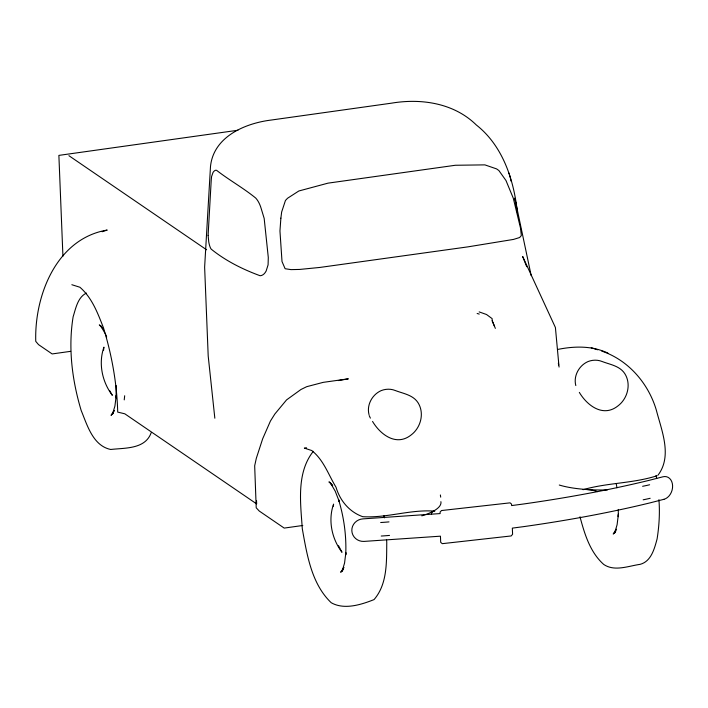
<?xml version="1.0" encoding="UTF-8"?>
<svg xmlns="http://www.w3.org/2000/svg" width="708" height="708" viewBox="0 0 708 708"><rect width="100%" height="100%" fill="white"/><g stroke="black" fill="none" stroke-linecap="round" stroke-linejoin="round"><path stroke-width="1.06" d="M116.183 385.55L116.077 397.984L116.245 395.453L114.908 406.1L112.439 414.339L114.218 410.498L111.05 415.348L113.546 412.552M618.314 509.433L618.252 516.681L618.42 514.158L617.084 524.805L614.615 533.044L616.394 529.195L613.225 534.044L615.73 531.257M345.831 553.249L345.725 554.939C346.557 536.195 344.017 517.371 338.512 499.45L339.282 501.591L335.22 491.193L330.645 483.281L332.654 485.6L328.946 481.874L330.503 482.856M124.236 399.878L124.679 395.745M103.545 350.363L103.943 347.15C98.208 363.239 102.129 381.869 112.342 395.321L109.59 390.542M333.326 506.247L333.592 504.105C327.857 520.194 331.778 538.823 341.991 552.275L338.53 545.709M345.893 552.408L344.557 563.055L342.088 571.294L343.867 567.453L340.698 572.303L343.194 569.506M151.158 432.783C145.184 449.35 124.989 447.837 110.696 449.474C92.925 445.774 87.164 424.986 81.163 410.428C72.127 380.258 68.021 348.062 73.128 316.786C75.729 308.52 77.756 297.13 86.438 293.085M657.953 475.245C672.476 456.12 661.732 430.96 656.405 410.392C648.59 383.568 628.465 360.098 601.72 351.097M313.299 451.332C296.192 472.917 300.59 503.22 302.307 528.832C306.971 554.638 311.405 583.773 331.22 602.729C344.185 610.101 361.08 604.738 374.045 599.596C387.577 583.95 386.524 561.594 386.763 542.169L386.577 540.054M102.164 231.737L107.2 230.056C56.569 238.587 34.373 295.413 35.754 341.371L38.533 344.628L52.153 353.938L70.65 351.336M656.953 475.776C633.014 483.502 607.252 482.679 583.073 489.688M663.927 499.308L650.342 502.795A508.043 138.326 -2.3 0 1 523.23 526.69L512.344 528.124L512.592 534.266L511.185 535.947L442.261 543.664L440.695 542.319L440.447 536.177L363.983 541.408A11.726 11.275 -9.6 0 1 351.832 530.717A11.726 11.275 -9.6 0 1 363.08 518.867L440.128 513.583L440.075 512.132L441.491 510.539L510.07 502.848L511.548 504.114L511.61 505.574L522.327 504.158A508.043 138.326 -2.3 0 0 649.44 480.263L663.024 476.776A11.726 8.868 -73.2 0 1 672.6 485.697A11.726 8.868 -73.2 0 1 663.927 499.308M338.353 380.577L348.327 378.833L323.22 382.355L306.706 386.683L300.971 389.489L286.572 399.887L274.854 414.012L270.438 421.03L262.659 438.81L256.305 458.35L254.676 465.802L256.216 507.795L259.234 511.026L284.2 528.088L302.803 525.478M237.932 130.254L58.879 155.388L62.932 256.207M557.709 349.442C574.471 346.044 592.162 345.654 607.96 353.115M306.555 447.801L304.378 448.111L311.768 450.545C323.698 459.97 328.397 474.723 336.017 487.219C339.982 500.6 349.318 511.955 362.717 516.69C386.984 518.221 410.578 509.194 434.8 511.158M479.157 311.901L486.529 314.511L492.122 318.627L492.21 320.804L494.405 326.087M477.139 313.476L479.245 314.087M71.844 284.722L79.907 287.244C92.058 297.758 97.739 313.193 103.448 327.769C111.855 355.097 116.935 383.497 117.714 412.109L124.794 413.799L256.659 503.919L256.526 500.715M591.242 347.716L597.623 349.787M101.633 326.397L99.297 324.919L102.952 328.671L100.996 326.326L105.058 333.362M68.906 155.689L206.577 249.782M579.33 392.4C587.304 405.746 603.234 417.685 617.96 405.905C627.615 398.648 631.447 384.152 624.81 373.665C619.792 365.859 610.048 364.567 602.057 361.487C597.543 359.655 592.543 359.806 588.038 361.558C579.055 365.443 573.259 375.948 575.808 385.568M372.541 421.428C380.506 434.774 396.445 446.713 411.162 434.933C420.817 427.676 424.658 413.18 418.012 402.693C412.994 394.887 403.25 393.595 395.259 390.515C390.754 388.683 385.745 388.834 381.24 390.586C372.258 394.471 366.461 404.976 369.01 414.596M369.178 415.552L370.39 418.136M492.21 320.804L495.361 328.379M526.708 266.739L522.681 256.517L555.408 327.521L559.063 367.063M105.572 334.238L106.678 337.07M509.902 175.841L511.07 181.159M579.994 516.76C584.551 533.92 590.074 552.302 603.756 564.471C614.588 571.79 628.341 566.019 640.085 564.347C651.263 561.462 654.449 548.638 657.095 538.938C659.148 525.973 659.962 512.787 658.927 499.689M531.195 275.669L514.831 198.169L516.884 210.099M558.355 363.177L558.656 365.001M656.104 475.422L656.652 478.573M616.243 483.706L616.96 487.803M383.94 515.778L384.302 517.884M517.362 212.347C513.946 179.876 502.724 145.706 476.263 124.927C454.023 103.085 421.295 98.164 391.586 103.156L271.323 120.033C245.056 123.219 213.409 136.759 210.488 166.575L204.63 267.173L208.196 355.982L214.834 418.216M440.367 494.963L440.703 497.149M389.533 535.407A65.198 17.753 -2.3 0 1 381.223 536.036M650.165 498.282A65.198 17.753 -2.3 0 1 643.165 499.804M649.617 484.768A65.198 17.753 -2.3 0 1 642.616 486.29M607.375 489.927A65.198 17.753 -2.3 0 1 559.285 485.033M508.618 172.61A32.108 2.903 71 0 1 509.202 174.053M440.889 501.653A65.198 17.753 -2.3 0 1 421.809 515.849M388.993 521.893A65.198 17.753 -2.3 0 1 380.683 522.513M585.932 489.458A24.506 6.673 -2.3 0 1 597.419 491.635M431.499 514.212A24.506 6.673 -2.3 0 1 434.057 510.778M208.108 235.375L208.754 241.915A17.443 4.593 89.5 0 0 211.17 249.11C225.648 260.863 242.8 269.394 260.128 275.739A17.806 9.593 85.2 0 0 266.128 271.058L268.084 264.872L268.297 257.526L264.173 218.409L261.279 208.86A32.108 17.319 -84.9 0 0 255.756 198.09C243.366 187.974 229.312 180.213 216.657 170.38A17.957 5.434 -81.9 0 0 213.055 172.389L211.586 176.558L211.223 180.248L208.108 235.375M280.881 218.153L279.952 230.976L282.014 261.544L285.12 268.721L291.006 269.615L299.634 269.438L319.786 267.447L467.846 246.871L513.504 239.419L519.628 237.525L521.336 235.569L520.504 228.064L513.3 198.222L505.981 180.531L498.866 170.522L496.618 168.911L484.883 164.876L455.368 165.265L328.043 183.142L298.829 190.992L287.545 198.258L285.448 200.479L281.651 212.019L280.881 218.153"/></g></svg>
